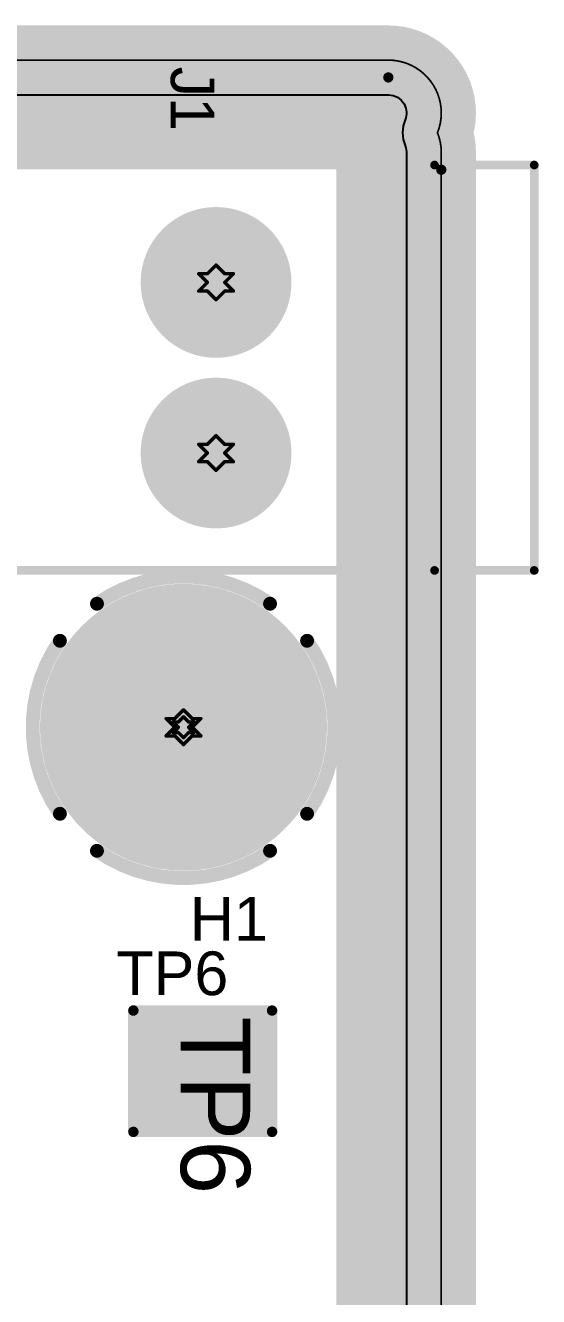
# Model space of a CAD drawing. Header units: inches. Extents: x -0.3 to 12.2, y -3.2 to 4.4.
# Drawn here: x 3.758 to 4.054, y 2.763 to 3.496 of the extents above; entities that cross this region are included whole.
import ezdxf

# ---------------------------------------------------------------- set-up
doc = ezdxf.new("R2010")
doc.units = ezdxf.units.IN
doc.header["$MEASUREMENT"] = 0
for name, color, linetype in [('Board', 76, 'Continuous'), ('Board Layer Stack Bottom Solder', 6, 'Continuous'), ('Bottom Layer_L8', 5, 'Continuous'), ('FAB_DWG_INFO', 1, 'Continuous'), ('Inner_L3', 76, 'Continuous'), ('Inner_L6', 156, 'Continuous'), ('Keep-Out Layer', 6, 'Continuous'), ('Multi-Layer', 9, 'Continuous'), ('Pad Holes', 156, 'Continuous'), ('Plane_L2', 76, 'Continuous'), ('Plane_L4', 136, 'Continuous'), ('Plane_L5', 16, 'Continuous'), ('Plane_L7', 216, 'Continuous'), ('Top Assembly', 6, 'Continuous'), ('Top Overlay', 2, 'Continuous'), ('Top Paste', 8, 'Continuous'), ('Top Solder', 216, 'Continuous'), ('TOP_L1', 1, 'Continuous')]:
    doc.layers.add(name, color=color, linetype=linetype)
doc.styles.add('Arial', font='', dxfattribs={"height": 0.2})
doc.styles.get('Arial').set_extended_font_data('Arial')

# ---------------------------------------------------------------- blocks, each defined once
blk = doc.blocks.new('HOLE_3MM_288')
at = {"layer": 'Board Layer Stack Bottom Solder'}
h = blk.add_hatch(color=6, dxfattribs=at)
edge = h.paths.add_edge_path()
edge.add_arc((0, 0), 0.08274, 0, 360)
at = {"layer": 'Bottom Layer_L8'}
h = blk.add_hatch(color=5, dxfattribs=at)
edge = h.paths.add_edge_path()
edge.add_arc((0, 0), 0.07874, 0, 360)
at = {"layer": 'Inner_L3'}
h = blk.add_hatch(color=76, dxfattribs=at)
edge = h.paths.add_edge_path()
edge.add_arc((0, 0), 0.07874, 0, 360)
at = {"layer": 'Inner_L6'}
h = blk.add_hatch(color=156, dxfattribs=at)
edge = h.paths.add_edge_path()
edge.add_arc((0, 0), 0.07874, 0, 360)
at = {"layer": 'Multi-Layer'}
h = blk.add_hatch(color=9, dxfattribs=at)
edge = h.paths.add_edge_path()
edge.add_arc((0, 0), 0.07874, 0, 360)
at = {"layer": 'Pad Holes'}
h = blk.add_hatch(color=7, dxfattribs=at)
edge = h.paths.add_edge_path()
edge.add_arc((0, 0), 0.06299, 0, 360)
at = {"layer": 'Top Solder'}
h = blk.add_hatch(color=216, dxfattribs=at)
edge = h.paths.add_edge_path()
edge.add_arc((0, 0), 0.08274, 0, 360)
at = {"layer": 'TOP_L1'}
h = blk.add_hatch(color=1, dxfattribs=at)
edge = h.paths.add_edge_path()
edge.add_arc((0, 0), 0.07874, 0, 360)
at = {"layer": 'Plane_L2'}
for points in [[(-0.0499, 0.07126, 0.008, 0.008, -0.315299), (0.0499, 0.07126, 0.008, 0.008, 0)], [(-0.07126, -0.0499, 0.008, 0.008, -0.315299), (-0.07126, 0.0499, 0.008, 0.008, 0)], [(0.07126, 0.0499, 0.008, 0.008, -0.315299), (0.07126, -0.0499, 0.008, 0.008, 0)], [(0.0499, -0.07126, 0.008, 0.008, -0.315299), (-0.0499, -0.07126, 0.008, 0.008, 0)]]:
    blk.add_lwpolyline(points, format="xyseb", dxfattribs=at)
for points in [[(-0.0519, 0.07126, 0.004, 0.004, 1), (-0.0479, 0.07126, 0.004, 0.004, 1)], [(0.0479, 0.07126, 0.004, 0.004, 1), (0.0519, 0.07126, 0.004, 0.004, 1)], [(-0.07326, 0.0499, 0.004, 0.004, 1), (-0.06926, 0.0499, 0.004, 0.004, 1)], [(0.06926, 0.0499, 0.004, 0.004, 1), (0.07326, 0.0499, 0.004, 0.004, 1)], [(-0.07326, -0.0499, 0.004, 0.004, 1), (-0.06926, -0.0499, 0.004, 0.004, 1)], [(0.06926, -0.0499, 0.004, 0.004, 1), (0.07326, -0.0499, 0.004, 0.004, 1)], [(-0.0519, -0.07126, 0.004, 0.004, 1), (-0.0479, -0.07126, 0.004, 0.004, 1)], [(0.0479, -0.07126, 0.004, 0.004, 1), (0.0519, -0.07126, 0.004, 0.004, 1)]]:
    blk.add_lwpolyline(points, format="xyseb", close=True, dxfattribs=at)
at = {"layer": 'Plane_L4'}
for points in [[(-0.0499, 0.07126, 0.008, 0.008, -0.315299), (0.0499, 0.07126, 0.008, 0.008, 0)], [(-0.07126, -0.0499, 0.008, 0.008, -0.315299), (-0.07126, 0.0499, 0.008, 0.008, 0)], [(0.07126, 0.0499, 0.008, 0.008, -0.315299), (0.07126, -0.0499, 0.008, 0.008, 0)], [(0.0499, -0.07126, 0.008, 0.008, -0.315299), (-0.0499, -0.07126, 0.008, 0.008, 0)]]:
    blk.add_lwpolyline(points, format="xyseb", dxfattribs=at)
for points in [[(-0.0519, 0.07126, 0.004, 0.004, 1), (-0.0479, 0.07126, 0.004, 0.004, 1)], [(0.0479, 0.07126, 0.004, 0.004, 1), (0.0519, 0.07126, 0.004, 0.004, 1)], [(-0.07326, 0.0499, 0.004, 0.004, 1), (-0.06926, 0.0499, 0.004, 0.004, 1)], [(0.06926, 0.0499, 0.004, 0.004, 1), (0.07326, 0.0499, 0.004, 0.004, 1)], [(-0.07326, -0.0499, 0.004, 0.004, 1), (-0.06926, -0.0499, 0.004, 0.004, 1)], [(0.06926, -0.0499, 0.004, 0.004, 1), (0.07326, -0.0499, 0.004, 0.004, 1)], [(-0.0519, -0.07126, 0.004, 0.004, 1), (-0.0479, -0.07126, 0.004, 0.004, 1)], [(0.0479, -0.07126, 0.004, 0.004, 1), (0.0519, -0.07126, 0.004, 0.004, 1)]]:
    blk.add_lwpolyline(points, format="xyseb", close=True, dxfattribs=at)
at = {"layer": 'Plane_L5'}
for points in [[(-0.0499, 0.07126, 0.008, 0.008, -0.315299), (0.0499, 0.07126, 0.008, 0.008, 0)], [(-0.07126, -0.0499, 0.008, 0.008, -0.315299), (-0.07126, 0.0499, 0.008, 0.008, 0)], [(0.07126, 0.0499, 0.008, 0.008, -0.315299), (0.07126, -0.0499, 0.008, 0.008, 0)], [(0.0499, -0.07126, 0.008, 0.008, -0.315299), (-0.0499, -0.07126, 0.008, 0.008, 0)]]:
    blk.add_lwpolyline(points, format="xyseb", dxfattribs=at)
for points in [[(-0.0519, 0.07126, 0.004, 0.004, 1), (-0.0479, 0.07126, 0.004, 0.004, 1)], [(0.0479, 0.07126, 0.004, 0.004, 1), (0.0519, 0.07126, 0.004, 0.004, 1)], [(-0.07326, 0.0499, 0.004, 0.004, 1), (-0.06926, 0.0499, 0.004, 0.004, 1)], [(0.06926, 0.0499, 0.004, 0.004, 1), (0.07326, 0.0499, 0.004, 0.004, 1)], [(-0.07326, -0.0499, 0.004, 0.004, 1), (-0.06926, -0.0499, 0.004, 0.004, 1)], [(0.06926, -0.0499, 0.004, 0.004, 1), (0.07326, -0.0499, 0.004, 0.004, 1)], [(-0.0519, -0.07126, 0.004, 0.004, 1), (-0.0479, -0.07126, 0.004, 0.004, 1)], [(0.0479, -0.07126, 0.004, 0.004, 1), (0.0519, -0.07126, 0.004, 0.004, 1)]]:
    blk.add_lwpolyline(points, format="xyseb", close=True, dxfattribs=at)
at = {"layer": 'Plane_L7'}
for points in [[(-0.0499, 0.07126, 0.008, 0.008, -0.315299), (0.0499, 0.07126, 0.008, 0.008, 0)], [(-0.07126, -0.0499, 0.008, 0.008, -0.315299), (-0.07126, 0.0499, 0.008, 0.008, 0)], [(0.07126, 0.0499, 0.008, 0.008, -0.315299), (0.07126, -0.0499, 0.008, 0.008, 0)], [(0.0499, -0.07126, 0.008, 0.008, -0.315299), (-0.0499, -0.07126, 0.008, 0.008, 0)]]:
    blk.add_lwpolyline(points, format="xyseb", dxfattribs=at)
for points in [[(-0.0519, 0.07126, 0.004, 0.004, 1), (-0.0479, 0.07126, 0.004, 0.004, 1)], [(0.0479, 0.07126, 0.004, 0.004, 1), (0.0519, 0.07126, 0.004, 0.004, 1)], [(-0.07326, 0.0499, 0.004, 0.004, 1), (-0.06926, 0.0499, 0.004, 0.004, 1)], [(0.06926, 0.0499, 0.004, 0.004, 1), (0.07326, 0.0499, 0.004, 0.004, 1)], [(-0.07326, -0.0499, 0.004, 0.004, 1), (-0.06926, -0.0499, 0.004, 0.004, 1)], [(0.06926, -0.0499, 0.004, 0.004, 1), (0.07326, -0.0499, 0.004, 0.004, 1)], [(-0.0519, -0.07126, 0.004, 0.004, 1), (-0.0479, -0.07126, 0.004, 0.004, 1)], [(0.0479, -0.07126, 0.004, 0.004, 1), (0.0519, -0.07126, 0.004, 0.004, 1)]]:
    blk.add_lwpolyline(points, format="xyseb", close=True, dxfattribs=at)
blk = doc.blocks.new('TP_2X1_8_320')
at = {"layer": 'Top Paste'}
blk.add_hatch(color=8, dxfattribs=at).paths.add_polyline_path([(-0.03543, 0.03937), (0.03543, 0.03937), (0.03543, -0.03937), (-0.03543, -0.03937)])
at = {"layer": 'Top Solder'}
blk.add_hatch(color=216, dxfattribs=at).paths.add_polyline_path([(-0.03743, 0.04137), (0.03743, 0.04137), (0.03743, -0.04137), (-0.03743, -0.04137)])
at = {"layer": 'TOP_L1'}
blk.add_hatch(color=1, dxfattribs=at).paths.add_polyline_path([(-0.03543, 0.03937), (0.03543, 0.03937), (0.03543, -0.03937), (-0.03543, -0.03937)])
at = {"layer": 'Top Assembly'}
for points in [[(-0.035, -0.04, 0.006, 0.006, 0), (-0.035, 0.04, 0.006, 0.006, 0)], [(0.035, 0.04, 0.006, 0.006, 0), (-0.035, 0.04, 0.006, 0.006, 0)], [(0.035, -0.04, 0.006, 0.006, 0), (0.035, 0.04, 0.006, 0.006, 0)], [(0.035, -0.04, 0.006, 0.006, 0), (-0.035, -0.04, 0.006, 0.006, 0)]]:
    blk.add_lwpolyline(points, format="xyseb", dxfattribs=at)
for points in [[(-0.0365, 0.04, 0.003, 0.003, 1), (-0.0335, 0.04, 0.003, 0.003, 1)], [(-0.0365, 0.04, 0.003, 0.003, 1), (-0.0335, 0.04, 0.003, 0.003, 1)], [(0.0335, 0.04, 0.003, 0.003, 1), (0.0365, 0.04, 0.003, 0.003, 1)], [(0.0335, 0.04, 0.003, 0.003, 1), (0.0365, 0.04, 0.003, 0.003, 1)], [(-0.0365, -0.04, 0.003, 0.003, 1), (-0.0335, -0.04, 0.003, 0.003, 1)], [(-0.0365, -0.04, 0.003, 0.003, 1), (-0.0335, -0.04, 0.003, 0.003, 1)], [(0.0335, -0.04, 0.003, 0.003, 1), (0.0365, -0.04, 0.003, 0.003, 1)], [(0.0335, -0.04, 0.003, 0.003, 1), (0.0365, -0.04, 0.003, 0.003, 1)]]:
    blk.add_lwpolyline(points, format="xyseb", close=True, dxfattribs=at)
at = {"layer": 'Top Assembly', "style": 'Arial'}
blk.add_text('TP6', height=0.04, dxfattribs=at).set_placement((-0.03156, -0.01264))
blk = doc.blocks.new('CON_1053141204_425')
at = {"layer": 'Board Layer Stack Bottom Solder'}
h = blk.add_hatch(color=6, dxfattribs=at)
edge = h.paths.add_edge_path()
edge.add_arc((-0.09842, -0.3811), 0.0345, 0, 360)
h = blk.add_hatch(color=6, dxfattribs=at)
edge = h.paths.add_edge_path()
edge.add_arc((0, -0.3811), 0.0345, 0, 360)
at = {"layer": 'Bottom Layer_L8'}
h = blk.add_hatch(color=5, dxfattribs=at)
edge = h.paths.add_edge_path()
edge.add_arc((-0.09842, -0.3811), 0.0315, 0, 360)
h = blk.add_hatch(color=5, dxfattribs=at)
edge = h.paths.add_edge_path()
edge.add_arc((0, -0.3811), 0.0315, 0, 360)
at = {"layer": 'Inner_L3'}
h = blk.add_hatch(color=76, dxfattribs=at)
edge = h.paths.add_edge_path()
edge.add_arc((-0.09842, -0.3811), 0.0315, 0, 360)
h = blk.add_hatch(color=76, dxfattribs=at)
edge = h.paths.add_edge_path()
edge.add_arc((0, -0.3811), 0.0315, 0, 360)
at = {"layer": 'Inner_L6'}
h = blk.add_hatch(color=156, dxfattribs=at)
edge = h.paths.add_edge_path()
edge.add_arc((-0.09842, -0.3811), 0.0315, 0, 360)
h = blk.add_hatch(color=156, dxfattribs=at)
edge = h.paths.add_edge_path()
edge.add_arc((0, -0.3811), 0.0315, 0, 360)
at = {"layer": 'Pad Holes'}
h = blk.add_hatch(color=7, dxfattribs=at)
edge = h.paths.add_edge_path()
edge.add_arc((-0.09842, -0.3811), 0.0315, 0, 360)
h = blk.add_hatch(color=7, dxfattribs=at)
edge = h.paths.add_edge_path()
edge.add_arc((0, -0.3811), 0.0315, 0, 360)
at = {"layer": 'Plane_L2'}
h = blk.add_hatch(color=76, dxfattribs=at)
edge = h.paths.add_edge_path()
edge.add_arc((-0.09842, -0.3811), 0.0435, 0, 360)
h = blk.add_hatch(color=76, dxfattribs=at)
edge = h.paths.add_edge_path()
edge.add_arc((0, -0.3811), 0.0435, 0, 360)
at = {"layer": 'Plane_L4'}
h = blk.add_hatch(color=136, dxfattribs=at)
edge = h.paths.add_edge_path()
edge.add_arc((-0.09842, -0.3811), 0.0435, 0, 360)
h = blk.add_hatch(color=136, dxfattribs=at)
edge = h.paths.add_edge_path()
edge.add_arc((0, -0.3811), 0.0435, 0, 360)
at = {"layer": 'Plane_L5'}
h = blk.add_hatch(color=16, dxfattribs=at)
edge = h.paths.add_edge_path()
edge.add_arc((-0.09842, -0.3811), 0.0435, 0, 360)
h = blk.add_hatch(color=16, dxfattribs=at)
edge = h.paths.add_edge_path()
edge.add_arc((0, -0.3811), 0.0435, 0, 360)
at = {"layer": 'Plane_L7'}
h = blk.add_hatch(color=216, dxfattribs=at)
edge = h.paths.add_edge_path()
edge.add_arc((-0.09842, -0.3811), 0.0435, 0, 360)
h = blk.add_hatch(color=216, dxfattribs=at)
edge = h.paths.add_edge_path()
edge.add_arc((0, -0.3811), 0.0435, 0, 360)
at = {"layer": 'Top Solder'}
h = blk.add_hatch(color=216, dxfattribs=at)
edge = h.paths.add_edge_path()
edge.add_arc((-0.09842, -0.3811), 0.0345, 0, 360)
h = blk.add_hatch(color=216, dxfattribs=at)
edge = h.paths.add_edge_path()
edge.add_arc((0, -0.3811), 0.0345, 0, 360)
at = {"layer": 'TOP_L1'}
h = blk.add_hatch(color=1, dxfattribs=at)
edge = h.paths.add_edge_path()
edge.add_arc((-0.09842, -0.3811), 0.0315, 0, 360)
h = blk.add_hatch(color=1, dxfattribs=at)
edge = h.paths.add_edge_path()
edge.add_arc((0, -0.3811), 0.0315, 0, 360)
at = {"layer": 'Top Assembly'}
for points in [[(-0.16614, 0.01252, 0.005, 0.005, 0), (-0.16614, -0.56457, 0.005, 0.005, 0)], [(0.06772, 0.01252, 0.005, 0.005, 0), (0.06772, -0.56457, 0.005, 0.005, 0)], [(-0.16614, -0.56457, 0.005, 0.005, 0), (0.06772, -0.56457, 0.005, 0.005, 0)]]:
    blk.add_lwpolyline(points, format="xyseb", dxfattribs=at)
for points in [[(-0.16739, -0.56457, 0.0025, 0.0025, 1), (-0.16489, -0.56457, 0.0025, 0.0025, 1)], [(-0.16739, -0.56457, 0.0025, 0.0025, 1), (-0.16489, -0.56457, 0.0025, 0.0025, 1)], [(0.06647, -0.56457, 0.0025, 0.0025, 1), (0.06897, -0.56457, 0.0025, 0.0025, 1)], [(0.06647, -0.56457, 0.0025, 0.0025, 1), (0.06897, -0.56457, 0.0025, 0.0025, 1)]]:
    blk.add_lwpolyline(points, format="xyseb", close=True, dxfattribs=at)
at = {"layer": 'Top Overlay'}
for points in [[(-0.16614, 0.0122, 0.005, 0.005, 0), (-0.16614, -0.50709, 0.005, 0.005, 0)], [(0.06772, 0.0122, 0.005, 0.005, 0), (0.06772, -0.50709, 0.005, 0.005, 0)], [(-0.16614, -0.50709, 0.005, 0.005, 0), (0.06772, -0.50709, 0.005, 0.005, 0)]]:
    blk.add_lwpolyline(points, format="xyseb", dxfattribs=at)
for points in [[(-0.16739, -0.50709, 0.0025, 0.0025, 1), (-0.16489, -0.50709, 0.0025, 0.0025, 1)], [(-0.16739, -0.50709, 0.0025, 0.0025, 1), (-0.16489, -0.50709, 0.0025, 0.0025, 1)], [(0.06647, -0.50709, 0.0025, 0.0025, 1), (0.06897, -0.50709, 0.0025, 0.0025, 1)], [(0.06647, -0.50709, 0.0025, 0.0025, 1), (0.06897, -0.50709, 0.0025, 0.0025, 1)]]:
    blk.add_lwpolyline(points, format="xyseb", close=True, dxfattribs=at)

msp = doc.modelspace()

# ---------------------------------------------------------------- linework, layer by layer
at = {"layer": 'Board'}
for points in [[(0.03002, 3.47578, 0.001, 0.001, 0), (3.96702, 3.47578, 0.001, 0.001, 0)], [(3.96702, 3.47578, 0.001, 0.001, -0.414214), (3.99755, 3.44525, 0.001, 0.001, 0)], [(3.99755, 3.44524, 0.001, 0.001, -0.095507), (3.99536, 3.43389, 0.001, 0.001, 0)], [(3.99755, 3.44524, 0.001, 0.001, 0), (3.99755, 3.44525, 0.001, 0.001, 0)], [(3.99536, 3.43389, 0.001, 0.001, -0.095506), (3.99755, 3.42254, 0.001, 0.001, 0)], [(3.99755, 3.42254, 0.001, 0.001, 0), (3.99755, 3.42253, 0.001, 0.001, 0)], [(3.99755, 3.42253, 0.001, 0.001, 0), (3.99755, 0.46041, 0.001, 0.001, 0)]]:
    msp.add_lwpolyline(points, format="xyseb", dxfattribs=at)
for points in [[(3.96677, 3.47578, 0.0005, 0.0005, 1), (3.96727, 3.47578, 0.0005, 0.0005, 1)], [(3.96677, 3.47578, 0.0005, 0.0005, 1), (3.96727, 3.47578, 0.0005, 0.0005, 1)], [(3.9973, 3.44525, 0.0005, 0.0005, 1), (3.9978, 3.44525, 0.0005, 0.0005, 1)], [(3.9973, 3.44525, 0.0005, 0.0005, 1), (3.9978, 3.44525, 0.0005, 0.0005, 1)], [(3.9973, 3.44524, 0.0005, 0.0005, 1), (3.9978, 3.44524, 0.0005, 0.0005, 1)], [(3.9973, 3.44524, 0.0005, 0.0005, 1), (3.9978, 3.44524, 0.0005, 0.0005, 1)], [(3.99511, 3.43389, 0.0005, 0.0005, 1), (3.99561, 3.43389, 0.0005, 0.0005, 1)], [(3.99511, 3.43389, 0.0005, 0.0005, 1), (3.99561, 3.43389, 0.0005, 0.0005, 1)], [(3.9973, 3.42254, 0.0005, 0.0005, 1), (3.9978, 3.42254, 0.0005, 0.0005, 1)], [(3.9973, 3.42254, 0.0005, 0.0005, 1), (3.9978, 3.42254, 0.0005, 0.0005, 1)], [(3.9973, 3.42253, 0.0005, 0.0005, 1), (3.9978, 3.42253, 0.0005, 0.0005, 1)], [(3.9973, 3.42253, 0.0005, 0.0005, 1), (3.9978, 3.42253, 0.0005, 0.0005, 1)]]:
    msp.add_lwpolyline(points, format="xyseb", close=True, dxfattribs=at)
at = {"layer": 'FAB_DWG_INFO'}
for points in [[(3.96702, -0.38365, 0.00591, 0.00591, 0), (3.96702, 3.46578, 0.00591, 0.00591, 0)], [(3.99755, -0.30491, 0.00591, 0.00591, 0), (3.99755, 3.41254, 0.00591, 0.00591, 0)], [(3.99755, -0.26554, 0.00591, 0.00591, 0), (3.99755, 3.41253, 0.00591, 0.00591, 0)], [(3.86269, 3.35253, 0.002, 0.002, 0), (3.86769, 3.35753, 0.002, 0.002, 0)], [(3.86769, 3.35753, 0.002, 0.002, 0), (3.87269, 3.35253, 0.002, 0.002, 0)], [(3.85769, 3.35253, 0.002, 0.002, 0), (3.86269, 3.34753, 0.002, 0.002, 0)], [(3.85769, 3.35253, 0.002, 0.002, 0), (3.86269, 3.35253, 0.002, 0.002, 0)], [(3.87269, 3.35253, 0.002, 0.002, 0), (3.87769, 3.35253, 0.002, 0.002, 0)], [(3.87269, 3.34753, 0.002, 0.002, 0), (3.87769, 3.35253, 0.002, 0.002, 0)], [(3.85769, 3.34253, 0.002, 0.002, 0), (3.86269, 3.34753, 0.002, 0.002, 0)], [(3.87269, 3.34753, 0.002, 0.002, 0), (3.87769, 3.34253, 0.002, 0.002, 0)], [(3.85769, 3.34253, 0.002, 0.002, 0), (3.86269, 3.34253, 0.002, 0.002, 0)], [(3.86269, 3.34253, 0.002, 0.002, 0), (3.86769, 3.33753, 0.002, 0.002, 0)], [(3.86769, 3.33753, 0.002, 0.002, 0), (3.87269, 3.34253, 0.002, 0.002, 0)], [(3.87269, 3.34253, 0.002, 0.002, 0), (3.87769, 3.34253, 0.002, 0.002, 0)], [(3.86269, 3.25411, 0.002, 0.002, 0), (3.86769, 3.25911, 0.002, 0.002, 0)], [(3.86769, 3.25911, 0.002, 0.002, 0), (3.87269, 3.25411, 0.002, 0.002, 0)], [(3.85769, 3.25411, 0.002, 0.002, 0), (3.86269, 3.24911, 0.002, 0.002, 0)], [(3.85769, 3.25411, 0.002, 0.002, 0), (3.86269, 3.25411, 0.002, 0.002, 0)], [(3.85769, 3.24411, 0.002, 0.002, 0), (3.86269, 3.24911, 0.002, 0.002, 0)], [(3.87269, 3.25411, 0.002, 0.002, 0), (3.87769, 3.25411, 0.002, 0.002, 0)], [(3.87269, 3.24911, 0.002, 0.002, 0), (3.87769, 3.25411, 0.002, 0.002, 0)], [(3.87269, 3.24911, 0.002, 0.002, 0), (3.87769, 3.24411, 0.002, 0.002, 0)], [(3.85769, 3.24411, 0.002, 0.002, 0), (3.86269, 3.24411, 0.002, 0.002, 0)], [(3.86269, 3.24411, 0.002, 0.002, 0), (3.86769, 3.23911, 0.002, 0.002, 0)], [(3.86769, 3.23911, 0.002, 0.002, 0), (3.87269, 3.24411, 0.002, 0.002, 0)], [(3.87269, 3.24411, 0.002, 0.002, 0), (3.87769, 3.24411, 0.002, 0.002, 0)], [(3.84391, 3.09592, 0.002, 0.002, 0), (3.84891, 3.10092, 0.002, 0.002, 0)], [(3.84891, 3.10092, 0.002, 0.002, 0), (3.85391, 3.09592, 0.002, 0.002, 0)], [(3.83891, 3.09592, 0.002, 0.002, 0), (3.84391, 3.09092, 0.002, 0.002, 0)], [(3.83891, 3.09592, 0.002, 0.002, 0), (3.84391, 3.09592, 0.002, 0.002, 0)], [(3.84291, 3.09392, 0.002, 0.002, 0), (3.84591, 3.09092, 0.002, 0.002, 0)], [(3.84291, 3.09392, 0.002, 0.002, 0), (3.84591, 3.09392, 0.002, 0.002, 0)], [(3.84591, 3.09392, 0.002, 0.002, 0), (3.84891, 3.09692, 0.002, 0.002, 0)], [(3.84891, 3.09692, 0.002, 0.002, 0), (3.85191, 3.09392, 0.002, 0.002, 0)], [(3.85191, 3.09392, 0.002, 0.002, 0), (3.85491, 3.09392, 0.002, 0.002, 0)], [(3.85191, 3.09092, 0.002, 0.002, 0), (3.85491, 3.09392, 0.002, 0.002, 0)], [(3.85391, 3.09592, 0.002, 0.002, 0), (3.85891, 3.09592, 0.002, 0.002, 0)], [(3.85391, 3.09092, 0.002, 0.002, 0), (3.85891, 3.09592, 0.002, 0.002, 0)], [(3.83891, 3.08592, 0.002, 0.002, 0), (3.84391, 3.09092, 0.002, 0.002, 0)], [(3.84291, 3.08792, 0.002, 0.002, 0), (3.84591, 3.09092, 0.002, 0.002, 0)], [(3.84291, 3.08792, 0.002, 0.002, 0), (3.84591, 3.08792, 0.002, 0.002, 0)], [(3.84591, 3.08792, 0.002, 0.002, 0), (3.84891, 3.08492, 0.002, 0.002, 0)], [(3.84891, 3.08492, 0.002, 0.002, 0), (3.85191, 3.08792, 0.002, 0.002, 0)], [(3.85191, 3.09092, 0.002, 0.002, 0), (3.85491, 3.08792, 0.002, 0.002, 0)], [(3.85191, 3.08792, 0.002, 0.002, 0), (3.85491, 3.08792, 0.002, 0.002, 0)], [(3.85391, 3.09092, 0.002, 0.002, 0), (3.85891, 3.08592, 0.002, 0.002, 0)], [(3.83891, 3.08592, 0.002, 0.002, 0), (3.84391, 3.08592, 0.002, 0.002, 0)], [(3.84391, 3.08592, 0.002, 0.002, 0), (3.84891, 3.08092, 0.002, 0.002, 0)], [(3.84891, 3.08092, 0.002, 0.002, 0), (3.85391, 3.08592, 0.002, 0.002, 0)], [(3.85391, 3.08592, 0.002, 0.002, 0), (3.85891, 3.08592, 0.002, 0.002, 0)]]:
    msp.add_lwpolyline(points, format="xyseb", dxfattribs=at)
for points in [[(3.96555, 3.46578, 0.00295, 0.00295, 1), (3.9685, 3.46578, 0.00295, 0.00295, 1)], [(3.99608, 3.41254, 0.00295, 0.00295, 1), (3.99903, 3.41254, 0.00295, 0.00295, 1)], [(3.99608, 3.41253, 0.00295, 0.00295, 1), (3.99903, 3.41253, 0.00295, 0.00295, 1)], [(3.86719, 3.35753, 0.001, 0.001, 1), (3.86819, 3.35753, 0.001, 0.001, 1)], [(3.86719, 3.35753, 0.001, 0.001, 1), (3.86819, 3.35753, 0.001, 0.001, 1)], [(3.85719, 3.35253, 0.001, 0.001, 1), (3.85819, 3.35253, 0.001, 0.001, 1)], [(3.85719, 3.35253, 0.001, 0.001, 1), (3.85819, 3.35253, 0.001, 0.001, 1)], [(3.86219, 3.35253, 0.001, 0.001, 1), (3.86319, 3.35253, 0.001, 0.001, 1)], [(3.86219, 3.35253, 0.001, 0.001, 1), (3.86319, 3.35253, 0.001, 0.001, 1)], [(3.87219, 3.35253, 0.001, 0.001, 1), (3.87319, 3.35253, 0.001, 0.001, 1)], [(3.87219, 3.35253, 0.001, 0.001, 1), (3.87319, 3.35253, 0.001, 0.001, 1)], [(3.87719, 3.35253, 0.001, 0.001, 1), (3.87819, 3.35253, 0.001, 0.001, 1)], [(3.87719, 3.35253, 0.001, 0.001, 1), (3.87819, 3.35253, 0.001, 0.001, 1)], [(3.86219, 3.34753, 0.001, 0.001, 1), (3.86319, 3.34753, 0.001, 0.001, 1)], [(3.86219, 3.34753, 0.001, 0.001, 1), (3.86319, 3.34753, 0.001, 0.001, 1)], [(3.87219, 3.34753, 0.001, 0.001, 1), (3.87319, 3.34753, 0.001, 0.001, 1)], [(3.87219, 3.34753, 0.001, 0.001, 1), (3.87319, 3.34753, 0.001, 0.001, 1)], [(3.85719, 3.34253, 0.001, 0.001, 1), (3.85819, 3.34253, 0.001, 0.001, 1)], [(3.85719, 3.34253, 0.001, 0.001, 1), (3.85819, 3.34253, 0.001, 0.001, 1)], [(3.86219, 3.34253, 0.001, 0.001, 1), (3.86319, 3.34253, 0.001, 0.001, 1)], [(3.86219, 3.34253, 0.001, 0.001, 1), (3.86319, 3.34253, 0.001, 0.001, 1)], [(3.86719, 3.33753, 0.001, 0.001, 1), (3.86819, 3.33753, 0.001, 0.001, 1)], [(3.86719, 3.33753, 0.001, 0.001, 1), (3.86819, 3.33753, 0.001, 0.001, 1)], [(3.87219, 3.34253, 0.001, 0.001, 1), (3.87319, 3.34253, 0.001, 0.001, 1)], [(3.87219, 3.34253, 0.001, 0.001, 1), (3.87319, 3.34253, 0.001, 0.001, 1)], [(3.87719, 3.34253, 0.001, 0.001, 1), (3.87819, 3.34253, 0.001, 0.001, 1)], [(3.87719, 3.34253, 0.001, 0.001, 1), (3.87819, 3.34253, 0.001, 0.001, 1)], [(3.86719, 3.25911, 0.001, 0.001, 1), (3.86819, 3.25911, 0.001, 0.001, 1)], [(3.86719, 3.25911, 0.001, 0.001, 1), (3.86819, 3.25911, 0.001, 0.001, 1)], [(3.85719, 3.25411, 0.001, 0.001, 1), (3.85819, 3.25411, 0.001, 0.001, 1)], [(3.85719, 3.25411, 0.001, 0.001, 1), (3.85819, 3.25411, 0.001, 0.001, 1)], [(3.86219, 3.25411, 0.001, 0.001, 1), (3.86319, 3.25411, 0.001, 0.001, 1)], [(3.86219, 3.25411, 0.001, 0.001, 1), (3.86319, 3.25411, 0.001, 0.001, 1)], [(3.86219, 3.24911, 0.001, 0.001, 1), (3.86319, 3.24911, 0.001, 0.001, 1)], [(3.86219, 3.24911, 0.001, 0.001, 1), (3.86319, 3.24911, 0.001, 0.001, 1)], [(3.87219, 3.25411, 0.001, 0.001, 1), (3.87319, 3.25411, 0.001, 0.001, 1)], [(3.87219, 3.25411, 0.001, 0.001, 1), (3.87319, 3.25411, 0.001, 0.001, 1)], [(3.87219, 3.24911, 0.001, 0.001, 1), (3.87319, 3.24911, 0.001, 0.001, 1)], [(3.87219, 3.24911, 0.001, 0.001, 1), (3.87319, 3.24911, 0.001, 0.001, 1)], [(3.87719, 3.25411, 0.001, 0.001, 1), (3.87819, 3.25411, 0.001, 0.001, 1)], [(3.87719, 3.25411, 0.001, 0.001, 1), (3.87819, 3.25411, 0.001, 0.001, 1)], [(3.85719, 3.24411, 0.001, 0.001, 1), (3.85819, 3.24411, 0.001, 0.001, 1)], [(3.85719, 3.24411, 0.001, 0.001, 1), (3.85819, 3.24411, 0.001, 0.001, 1)], [(3.86219, 3.24411, 0.001, 0.001, 1), (3.86319, 3.24411, 0.001, 0.001, 1)], [(3.86219, 3.24411, 0.001, 0.001, 1), (3.86319, 3.24411, 0.001, 0.001, 1)], [(3.87219, 3.24411, 0.001, 0.001, 1), (3.87319, 3.24411, 0.001, 0.001, 1)], [(3.87219, 3.24411, 0.001, 0.001, 1), (3.87319, 3.24411, 0.001, 0.001, 1)], [(3.87719, 3.24411, 0.001, 0.001, 1), (3.87819, 3.24411, 0.001, 0.001, 1)], [(3.87719, 3.24411, 0.001, 0.001, 1), (3.87819, 3.24411, 0.001, 0.001, 1)], [(3.86719, 3.23911, 0.001, 0.001, 1), (3.86819, 3.23911, 0.001, 0.001, 1)], [(3.86719, 3.23911, 0.001, 0.001, 1), (3.86819, 3.23911, 0.001, 0.001, 1)], [(3.84841, 3.10092, 0.001, 0.001, 1), (3.84941, 3.10092, 0.001, 0.001, 1)], [(3.84841, 3.10092, 0.001, 0.001, 1), (3.84941, 3.10092, 0.001, 0.001, 1)], [(3.83841, 3.09592, 0.001, 0.001, 1), (3.83941, 3.09592, 0.001, 0.001, 1)], [(3.83841, 3.09592, 0.001, 0.001, 1), (3.83941, 3.09592, 0.001, 0.001, 1)], [(3.84241, 3.09392, 0.001, 0.001, 1), (3.84341, 3.09392, 0.001, 0.001, 1)], [(3.84241, 3.09392, 0.001, 0.001, 1), (3.84341, 3.09392, 0.001, 0.001, 1)], [(3.84341, 3.09592, 0.001, 0.001, 1), (3.84441, 3.09592, 0.001, 0.001, 1)], [(3.84341, 3.09592, 0.001, 0.001, 1), (3.84441, 3.09592, 0.001, 0.001, 1)], [(3.84541, 3.09392, 0.001, 0.001, 1), (3.84641, 3.09392, 0.001, 0.001, 1)], [(3.84541, 3.09392, 0.001, 0.001, 1), (3.84641, 3.09392, 0.001, 0.001, 1)], [(3.84841, 3.09692, 0.001, 0.001, 1), (3.84941, 3.09692, 0.001, 0.001, 1)], [(3.84841, 3.09692, 0.001, 0.001, 1), (3.84941, 3.09692, 0.001, 0.001, 1)], [(3.85141, 3.09392, 0.001, 0.001, 1), (3.85241, 3.09392, 0.001, 0.001, 1)], [(3.85141, 3.09392, 0.001, 0.001, 1), (3.85241, 3.09392, 0.001, 0.001, 1)], [(3.85341, 3.09592, 0.001, 0.001, 1), (3.85441, 3.09592, 0.001, 0.001, 1)], [(3.85341, 3.09592, 0.001, 0.001, 1), (3.85441, 3.09592, 0.001, 0.001, 1)], [(3.85441, 3.09392, 0.001, 0.001, 1), (3.85541, 3.09392, 0.001, 0.001, 1)], [(3.85441, 3.09392, 0.001, 0.001, 1), (3.85541, 3.09392, 0.001, 0.001, 1)], [(3.85841, 3.09592, 0.001, 0.001, 1), (3.85941, 3.09592, 0.001, 0.001, 1)], [(3.85841, 3.09592, 0.001, 0.001, 1), (3.85941, 3.09592, 0.001, 0.001, 1)], [(3.84241, 3.08792, 0.001, 0.001, 1), (3.84341, 3.08792, 0.001, 0.001, 1)], [(3.84241, 3.08792, 0.001, 0.001, 1), (3.84341, 3.08792, 0.001, 0.001, 1)], [(3.84341, 3.09092, 0.001, 0.001, 1), (3.84441, 3.09092, 0.001, 0.001, 1)], [(3.84341, 3.09092, 0.001, 0.001, 1), (3.84441, 3.09092, 0.001, 0.001, 1)], [(3.84541, 3.09092, 0.001, 0.001, 1), (3.84641, 3.09092, 0.001, 0.001, 1)], [(3.84541, 3.09092, 0.001, 0.001, 1), (3.84641, 3.09092, 0.001, 0.001, 1)], [(3.84541, 3.08792, 0.001, 0.001, 1), (3.84641, 3.08792, 0.001, 0.001, 1)], [(3.84541, 3.08792, 0.001, 0.001, 1), (3.84641, 3.08792, 0.001, 0.001, 1)], [(3.85141, 3.09092, 0.001, 0.001, 1), (3.85241, 3.09092, 0.001, 0.001, 1)], [(3.85141, 3.09092, 0.001, 0.001, 1), (3.85241, 3.09092, 0.001, 0.001, 1)], [(3.85141, 3.08792, 0.001, 0.001, 1), (3.85241, 3.08792, 0.001, 0.001, 1)], [(3.85141, 3.08792, 0.001, 0.001, 1), (3.85241, 3.08792, 0.001, 0.001, 1)], [(3.85341, 3.09092, 0.001, 0.001, 1), (3.85441, 3.09092, 0.001, 0.001, 1)], [(3.85341, 3.09092, 0.001, 0.001, 1), (3.85441, 3.09092, 0.001, 0.001, 1)], [(3.85441, 3.08792, 0.001, 0.001, 1), (3.85541, 3.08792, 0.001, 0.001, 1)], [(3.85441, 3.08792, 0.001, 0.001, 1), (3.85541, 3.08792, 0.001, 0.001, 1)], [(3.83841, 3.08592, 0.001, 0.001, 1), (3.83941, 3.08592, 0.001, 0.001, 1)], [(3.83841, 3.08592, 0.001, 0.001, 1), (3.83941, 3.08592, 0.001, 0.001, 1)], [(3.84341, 3.08592, 0.001, 0.001, 1), (3.84441, 3.08592, 0.001, 0.001, 1)], [(3.84341, 3.08592, 0.001, 0.001, 1), (3.84441, 3.08592, 0.001, 0.001, 1)], [(3.84841, 3.08492, 0.001, 0.001, 1), (3.84941, 3.08492, 0.001, 0.001, 1)], [(3.84841, 3.08492, 0.001, 0.001, 1), (3.84941, 3.08492, 0.001, 0.001, 1)], [(3.84841, 3.08092, 0.001, 0.001, 1), (3.84941, 3.08092, 0.001, 0.001, 1)], [(3.84841, 3.08092, 0.001, 0.001, 1), (3.84941, 3.08092, 0.001, 0.001, 1)], [(3.85341, 3.08592, 0.001, 0.001, 1), (3.85441, 3.08592, 0.001, 0.001, 1)], [(3.85341, 3.08592, 0.001, 0.001, 1), (3.85441, 3.08592, 0.001, 0.001, 1)], [(3.85841, 3.08592, 0.001, 0.001, 1), (3.85941, 3.08592, 0.001, 0.001, 1)], [(3.85841, 3.08592, 0.001, 0.001, 1), (3.85941, 3.08592, 0.001, 0.001, 1)]]:
    msp.add_lwpolyline(points, format="xyseb", close=True, dxfattribs=at)
at = {"layer": 'Keep-Out Layer'}
for points in [[(0.03002, 3.44525, 0.06, 0.06, 0), (3.96702, 3.44525, 0.06, 0.06, 0)], [(3.96702, 3.42253, 0.06, 0.06, 0), (3.96702, 0.46041, 0.06, 0.06, 0)]]:
    msp.add_lwpolyline(points, format="xyseb", dxfattribs=at)
for points in [[(3.95202, 3.44525, 0.03, 0.03, 1), (3.98202, 3.44525, 0.03, 0.03, 1)], [(3.95202, 3.42253, 0.03, 0.03, 1), (3.98202, 3.42253, 0.03, 0.03, 1)]]:
    msp.add_lwpolyline(points, format="xyseb", close=True, dxfattribs=at)
at = {"layer": 'Plane_L2'}
for p, q in [((0.03002, 3.45568), (3.96702, 3.45568)), ((3.96702, 3.45568), (3.9674, 3.45572)), ((3.9674, 3.45572), (3.96975, 3.45541)), ((3.96975, 3.45541), (3.97228, 3.45436)), ((3.97228, 3.45436), (3.97446, 3.45269)), ((3.97446, 3.45269), (3.97613, 3.45051)), ((3.97613, 3.45051), (3.97718, 3.44797)), ((3.97718, 3.44797), (3.97748, 3.4457)), ((3.97673, 3.44136), (3.97565, 3.43781)), ((3.97718, 3.44253), (3.97671, 3.44137)), ((3.97671, 3.44137), (3.97673, 3.44136)), ((3.97749, 3.44487), (3.97718, 3.44253)), ((3.97748, 3.4457), (3.97746, 3.44545)), ((3.97746, 3.44545), (3.97746, 3.44544)), ((3.97746, 3.44544), (3.97747, 3.44534)), ((3.97747, 3.44534), (3.97746, 3.44525)), ((3.97746, 3.44525), (3.97746, 3.44525)), ((3.97746, 3.44525), (3.97749, 3.44487)), ((3.97565, 3.43781), (3.97526, 3.43389)), ((3.97526, 3.43389), (3.97526, 3.43389)), ((3.97526, 3.43389), (3.97526, 3.43389)), ((3.97526, 3.43389), (3.97565, 3.42997)), ((3.97565, 3.42997), (3.97673, 3.42642)), ((3.97673, 3.42642), (3.97671, 3.42641)), ((3.97671, 3.42641), (3.97718, 3.42525)), ((3.97718, 3.42525), (3.97749, 3.42291)), ((3.97749, 3.42291), (3.97746, 3.42253)), ((3.97746, 3.42253), (3.97746, 0.46041))]:
    msp.add_line(p, q, dxfattribs=at)
for points in [[(0.03002, 3.47578, 0.04, 0.04, 0), (3.96702, 3.47578, 0.04, 0.04, 0)], [(3.96702, 3.47578, 0.04, 0.04, -0.414214), (3.99755, 3.44525, 0.04, 0.04, 0)], [(3.99755, 3.44524, 0.04, 0.04, -0.095507), (3.99536, 3.43389, 0.04, 0.04, 0)], [(3.99755, 3.44524, 0.04, 0.04, 0), (3.99755, 3.44525, 0.04, 0.04, 0)], [(3.99536, 3.43389, 0.04, 0.04, -0.095506), (3.99755, 3.42254, 0.04, 0.04, 0)], [(3.99755, 3.42254, 0.04, 0.04, 0), (3.99755, 3.42253, 0.04, 0.04, 0)], [(3.99755, 3.42253, 0.04, 0.04, 0), (3.99755, 0.46041, 0.04, 0.04, 0)]]:
    msp.add_lwpolyline(points, format="xyseb", dxfattribs=at)
for points in [[(3.95702, 3.47578, 0.02, 0.02, 1), (3.97702, 3.47578, 0.02, 0.02, 1)], [(3.95702, 3.47578, 0.02, 0.02, 1), (3.97702, 3.47578, 0.02, 0.02, 1)], [(3.98755, 3.44525, 0.02, 0.02, 1), (4.00755, 3.44525, 0.02, 0.02, 1)], [(3.98755, 3.44525, 0.02, 0.02, 1), (4.00755, 3.44525, 0.02, 0.02, 1)], [(3.98755, 3.44524, 0.02, 0.02, 1), (4.00755, 3.44524, 0.02, 0.02, 1)], [(3.98755, 3.44524, 0.02, 0.02, 1), (4.00755, 3.44524, 0.02, 0.02, 1)], [(3.98536, 3.43389, 0.02, 0.02, 1), (4.00536, 3.43389, 0.02, 0.02, 1)], [(3.98536, 3.43389, 0.02, 0.02, 1), (4.00536, 3.43389, 0.02, 0.02, 1)], [(3.98755, 3.42254, 0.02, 0.02, 1), (4.00755, 3.42254, 0.02, 0.02, 1)], [(3.98755, 3.42254, 0.02, 0.02, 1), (4.00755, 3.42254, 0.02, 0.02, 1)], [(3.98755, 3.42253, 0.02, 0.02, 1), (4.00755, 3.42253, 0.02, 0.02, 1)], [(3.98755, 3.42253, 0.02, 0.02, 1), (4.00755, 3.42253, 0.02, 0.02, 1)]]:
    msp.add_lwpolyline(points, format="xyseb", close=True, dxfattribs=at)
at = {"layer": 'Plane_L4'}
for p, q in [((0.03002, 3.45568), (3.96702, 3.45568)), ((3.96702, 3.45568), (3.9674, 3.45572)), ((3.9674, 3.45572), (3.96975, 3.45541)), ((3.96975, 3.45541), (3.97228, 3.45436)), ((3.97228, 3.45436), (3.97446, 3.45269)), ((3.97446, 3.45269), (3.97613, 3.45051)), ((3.97613, 3.45051), (3.97718, 3.44797)), ((3.97718, 3.44797), (3.97748, 3.4457)), ((3.97673, 3.44136), (3.97565, 3.43781)), ((3.97718, 3.44253), (3.97671, 3.44137)), ((3.97671, 3.44137), (3.97673, 3.44136)), ((3.97749, 3.44487), (3.97718, 3.44253)), ((3.97748, 3.4457), (3.97746, 3.44545)), ((3.97746, 3.44545), (3.97746, 3.44544)), ((3.97746, 3.44544), (3.97747, 3.44534)), ((3.97747, 3.44534), (3.97746, 3.44525)), ((3.97746, 3.44525), (3.97746, 3.44525)), ((3.97746, 3.44525), (3.97749, 3.44487)), ((3.97565, 3.43781), (3.97526, 3.43389)), ((3.97526, 3.43389), (3.97526, 3.43389)), ((3.97526, 3.43389), (3.97526, 3.43389)), ((3.97526, 3.43389), (3.97565, 3.42997)), ((3.97565, 3.42997), (3.97673, 3.42642)), ((3.97673, 3.42642), (3.97671, 3.42641)), ((3.97671, 3.42641), (3.97718, 3.42525)), ((3.97718, 3.42525), (3.97749, 3.42291)), ((3.97749, 3.42291), (3.97746, 3.42253)), ((3.97746, 3.42253), (3.97746, 0.46041))]:
    msp.add_line(p, q, dxfattribs=at)
for points in [[(0.03002, 3.47578, 0.04, 0.04, 0), (3.96702, 3.47578, 0.04, 0.04, 0)], [(3.96702, 3.47578, 0.04, 0.04, -0.414214), (3.99755, 3.44525, 0.04, 0.04, 0)], [(3.99755, 3.44524, 0.04, 0.04, -0.095507), (3.99536, 3.43389, 0.04, 0.04, 0)], [(3.99755, 3.44524, 0.04, 0.04, 0), (3.99755, 3.44525, 0.04, 0.04, 0)], [(3.99536, 3.43389, 0.04, 0.04, -0.095506), (3.99755, 3.42254, 0.04, 0.04, 0)], [(3.99755, 3.42254, 0.04, 0.04, 0), (3.99755, 3.42253, 0.04, 0.04, 0)], [(3.99755, 3.42253, 0.04, 0.04, 0), (3.99755, 0.46041, 0.04, 0.04, 0)]]:
    msp.add_lwpolyline(points, format="xyseb", dxfattribs=at)
for points in [[(3.95702, 3.47578, 0.02, 0.02, 1), (3.97702, 3.47578, 0.02, 0.02, 1)], [(3.95702, 3.47578, 0.02, 0.02, 1), (3.97702, 3.47578, 0.02, 0.02, 1)], [(3.98755, 3.44525, 0.02, 0.02, 1), (4.00755, 3.44525, 0.02, 0.02, 1)], [(3.98755, 3.44525, 0.02, 0.02, 1), (4.00755, 3.44525, 0.02, 0.02, 1)], [(3.98755, 3.44524, 0.02, 0.02, 1), (4.00755, 3.44524, 0.02, 0.02, 1)], [(3.98755, 3.44524, 0.02, 0.02, 1), (4.00755, 3.44524, 0.02, 0.02, 1)], [(3.98536, 3.43389, 0.02, 0.02, 1), (4.00536, 3.43389, 0.02, 0.02, 1)], [(3.98536, 3.43389, 0.02, 0.02, 1), (4.00536, 3.43389, 0.02, 0.02, 1)], [(3.98755, 3.42254, 0.02, 0.02, 1), (4.00755, 3.42254, 0.02, 0.02, 1)], [(3.98755, 3.42254, 0.02, 0.02, 1), (4.00755, 3.42254, 0.02, 0.02, 1)], [(3.98755, 3.42253, 0.02, 0.02, 1), (4.00755, 3.42253, 0.02, 0.02, 1)], [(3.98755, 3.42253, 0.02, 0.02, 1), (4.00755, 3.42253, 0.02, 0.02, 1)]]:
    msp.add_lwpolyline(points, format="xyseb", close=True, dxfattribs=at)
at = {"layer": 'Plane_L5'}
for p, q in [((0.03002, 3.45568), (3.96702, 3.45568)), ((3.96702, 3.45568), (3.9674, 3.45572)), ((3.9674, 3.45572), (3.96975, 3.45541)), ((3.96975, 3.45541), (3.97228, 3.45436)), ((3.97228, 3.45436), (3.97446, 3.45269)), ((3.97446, 3.45269), (3.97613, 3.45051)), ((3.97613, 3.45051), (3.97718, 3.44797)), ((3.97718, 3.44797), (3.97748, 3.4457)), ((3.97673, 3.44136), (3.97565, 3.43781)), ((3.97718, 3.44253), (3.97671, 3.44137)), ((3.97671, 3.44137), (3.97673, 3.44136)), ((3.97749, 3.44487), (3.97718, 3.44253)), ((3.97748, 3.4457), (3.97746, 3.44545)), ((3.97746, 3.44545), (3.97746, 3.44544)), ((3.97746, 3.44544), (3.97747, 3.44534)), ((3.97747, 3.44534), (3.97746, 3.44525)), ((3.97746, 3.44525), (3.97746, 3.44525)), ((3.97746, 3.44525), (3.97749, 3.44487)), ((3.97565, 3.43781), (3.97526, 3.43389)), ((3.97526, 3.43389), (3.97526, 3.43389)), ((3.97526, 3.43389), (3.97526, 3.43389)), ((3.97526, 3.43389), (3.97565, 3.42997)), ((3.97565, 3.42997), (3.97673, 3.42642)), ((3.97673, 3.42642), (3.97671, 3.42641)), ((3.97671, 3.42641), (3.97718, 3.42525)), ((3.97718, 3.42525), (3.97749, 3.42291)), ((3.97749, 3.42291), (3.97746, 3.42253)), ((3.97746, 3.42253), (3.97746, 0.46041))]:
    msp.add_line(p, q, dxfattribs=at)
for points in [[(0.03002, 3.47578, 0.04, 0.04, 0), (3.96702, 3.47578, 0.04, 0.04, 0)], [(3.96702, 3.47578, 0.04, 0.04, -0.414214), (3.99755, 3.44525, 0.04, 0.04, 0)], [(3.99755, 3.44524, 0.04, 0.04, -0.095507), (3.99536, 3.43389, 0.04, 0.04, 0)], [(3.99755, 3.44524, 0.04, 0.04, 0), (3.99755, 3.44525, 0.04, 0.04, 0)], [(3.99536, 3.43389, 0.04, 0.04, -0.095506), (3.99755, 3.42254, 0.04, 0.04, 0)], [(3.99755, 3.42254, 0.04, 0.04, 0), (3.99755, 3.42253, 0.04, 0.04, 0)], [(3.99755, 3.42253, 0.04, 0.04, 0), (3.99755, 0.46041, 0.04, 0.04, 0)]]:
    msp.add_lwpolyline(points, format="xyseb", dxfattribs=at)
for points in [[(3.95702, 3.47578, 0.02, 0.02, 1), (3.97702, 3.47578, 0.02, 0.02, 1)], [(3.95702, 3.47578, 0.02, 0.02, 1), (3.97702, 3.47578, 0.02, 0.02, 1)], [(3.98755, 3.44525, 0.02, 0.02, 1), (4.00755, 3.44525, 0.02, 0.02, 1)], [(3.98755, 3.44525, 0.02, 0.02, 1), (4.00755, 3.44525, 0.02, 0.02, 1)], [(3.98755, 3.44524, 0.02, 0.02, 1), (4.00755, 3.44524, 0.02, 0.02, 1)], [(3.98755, 3.44524, 0.02, 0.02, 1), (4.00755, 3.44524, 0.02, 0.02, 1)], [(3.98536, 3.43389, 0.02, 0.02, 1), (4.00536, 3.43389, 0.02, 0.02, 1)], [(3.98536, 3.43389, 0.02, 0.02, 1), (4.00536, 3.43389, 0.02, 0.02, 1)], [(3.98755, 3.42254, 0.02, 0.02, 1), (4.00755, 3.42254, 0.02, 0.02, 1)], [(3.98755, 3.42254, 0.02, 0.02, 1), (4.00755, 3.42254, 0.02, 0.02, 1)], [(3.98755, 3.42253, 0.02, 0.02, 1), (4.00755, 3.42253, 0.02, 0.02, 1)], [(3.98755, 3.42253, 0.02, 0.02, 1), (4.00755, 3.42253, 0.02, 0.02, 1)]]:
    msp.add_lwpolyline(points, format="xyseb", close=True, dxfattribs=at)
at = {"layer": 'Plane_L7'}
for p, q in [((0.03002, 3.45568), (3.96702, 3.45568)), ((3.96702, 3.45568), (3.9674, 3.45572)), ((3.9674, 3.45572), (3.96975, 3.45541)), ((3.96975, 3.45541), (3.97228, 3.45436)), ((3.97228, 3.45436), (3.97446, 3.45269)), ((3.97446, 3.45269), (3.97613, 3.45051)), ((3.97613, 3.45051), (3.97718, 3.44797)), ((3.97718, 3.44797), (3.97748, 3.4457)), ((3.97673, 3.44136), (3.97565, 3.43781)), ((3.97718, 3.44253), (3.97671, 3.44137)), ((3.97671, 3.44137), (3.97673, 3.44136)), ((3.97749, 3.44487), (3.97718, 3.44253)), ((3.97748, 3.4457), (3.97746, 3.44545)), ((3.97746, 3.44545), (3.97746, 3.44544)), ((3.97746, 3.44544), (3.97747, 3.44534)), ((3.97747, 3.44534), (3.97746, 3.44525)), ((3.97746, 3.44525), (3.97746, 3.44525)), ((3.97746, 3.44525), (3.97749, 3.44487)), ((3.97565, 3.43781), (3.97526, 3.43389)), ((3.97526, 3.43389), (3.97526, 3.43389)), ((3.97526, 3.43389), (3.97526, 3.43389)), ((3.97526, 3.43389), (3.97565, 3.42997)), ((3.97565, 3.42997), (3.97673, 3.42642)), ((3.97673, 3.42642), (3.97671, 3.42641)), ((3.97671, 3.42641), (3.97718, 3.42525)), ((3.97718, 3.42525), (3.97749, 3.42291)), ((3.97749, 3.42291), (3.97746, 3.42253)), ((3.97746, 3.42253), (3.97746, 0.46041))]:
    msp.add_line(p, q, dxfattribs=at)
for points in [[(0.03002, 3.47578, 0.04, 0.04, 0), (3.96702, 3.47578, 0.04, 0.04, 0)], [(3.96702, 3.47578, 0.04, 0.04, -0.414214), (3.99755, 3.44525, 0.04, 0.04, 0)], [(3.99755, 3.44524, 0.04, 0.04, -0.095507), (3.99536, 3.43389, 0.04, 0.04, 0)], [(3.99755, 3.44524, 0.04, 0.04, 0), (3.99755, 3.44525, 0.04, 0.04, 0)], [(3.99536, 3.43389, 0.04, 0.04, -0.095506), (3.99755, 3.42254, 0.04, 0.04, 0)], [(3.99755, 3.42254, 0.04, 0.04, 0), (3.99755, 3.42253, 0.04, 0.04, 0)], [(3.99755, 3.42253, 0.04, 0.04, 0), (3.99755, 0.46041, 0.04, 0.04, 0)]]:
    msp.add_lwpolyline(points, format="xyseb", dxfattribs=at)
for points in [[(3.95702, 3.47578, 0.02, 0.02, 1), (3.97702, 3.47578, 0.02, 0.02, 1)], [(3.95702, 3.47578, 0.02, 0.02, 1), (3.97702, 3.47578, 0.02, 0.02, 1)], [(3.98755, 3.44525, 0.02, 0.02, 1), (4.00755, 3.44525, 0.02, 0.02, 1)], [(3.98755, 3.44525, 0.02, 0.02, 1), (4.00755, 3.44525, 0.02, 0.02, 1)], [(3.98755, 3.44524, 0.02, 0.02, 1), (4.00755, 3.44524, 0.02, 0.02, 1)], [(3.98755, 3.44524, 0.02, 0.02, 1), (4.00755, 3.44524, 0.02, 0.02, 1)], [(3.98536, 3.43389, 0.02, 0.02, 1), (4.00536, 3.43389, 0.02, 0.02, 1)], [(3.98536, 3.43389, 0.02, 0.02, 1), (4.00536, 3.43389, 0.02, 0.02, 1)], [(3.98755, 3.42254, 0.02, 0.02, 1), (4.00755, 3.42254, 0.02, 0.02, 1)], [(3.98755, 3.42254, 0.02, 0.02, 1), (4.00755, 3.42254, 0.02, 0.02, 1)], [(3.98755, 3.42253, 0.02, 0.02, 1), (4.00755, 3.42253, 0.02, 0.02, 1)], [(3.98755, 3.42253, 0.02, 0.02, 1), (4.00755, 3.42253, 0.02, 0.02, 1)]]:
    msp.add_lwpolyline(points, format="xyseb", close=True, dxfattribs=at)

# ---------------------------------------------------------------- block references
for name, p, rotation in [('CON_1053141204_425', (3.48659, 3.34753), 90), ('TP_2X1_8_320', (3.86, 2.89252), 270)]:
    msp.add_blockref(name, p, dxfattribs=dict(rotation=rotation))
msp.add_blockref('HOLE_3MM_288', (3.84891, 3.09092))

# ---------------------------------------------------------------- texts
at = {"layer": 'Top Overlay', "style": 'Arial'}
msp.add_text('J1', height=0.025197, rotation=270, dxfattribs=at).set_placement((3.84158, 3.47204))
for s, p in [('H1', (3.85255, 2.96786)), ('TP6', (3.81021, 2.9364))]:
    msp.add_text(s, height=0.025197, dxfattribs=at).set_placement(p)

doc.saveas('drawing.dxf')
